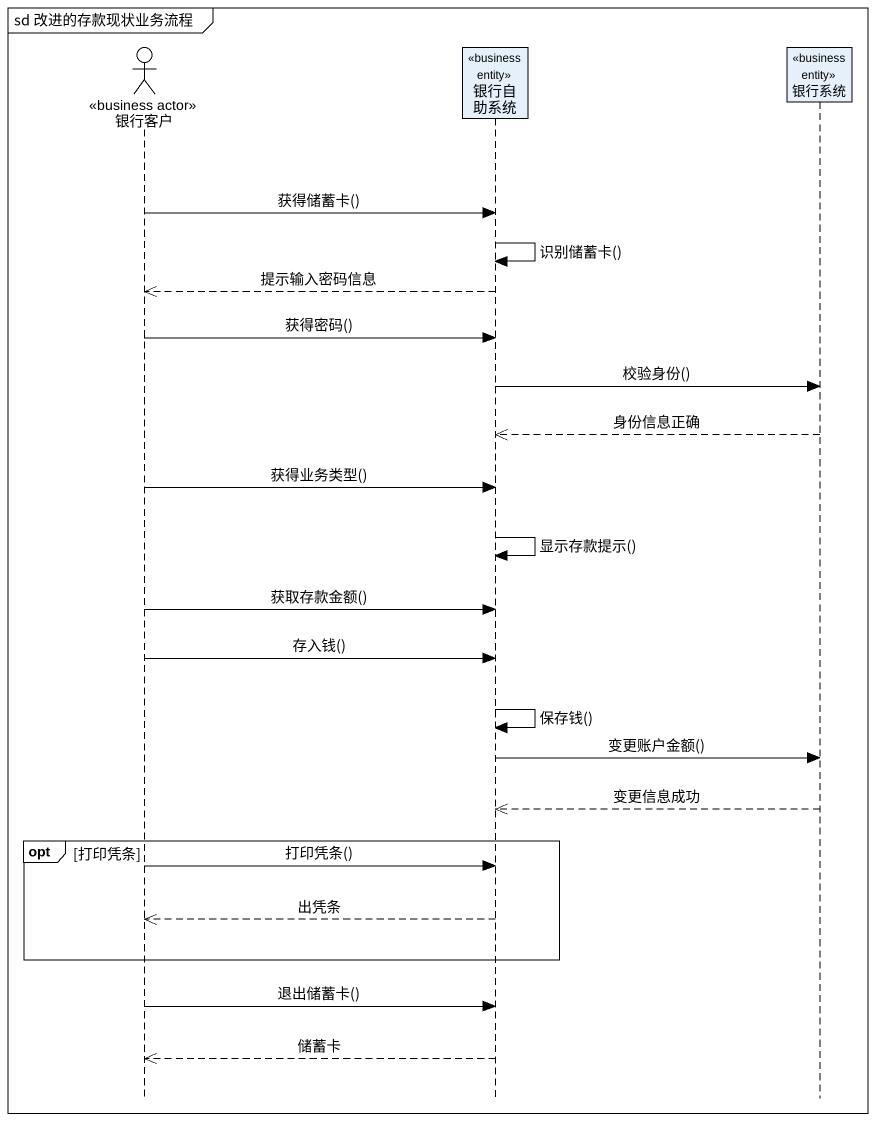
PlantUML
@startuml
mainframe sd 改进的存款现状业务流程
hide footbox
actor 银行客户 <<business actor>>
participant 银行自助系统 <<business entity>>
participant 银行系统 <<business entity>>

银行客户 -> 银行自助系统 : 获得储蓄卡()
银行自助系统 -> 银行自助系统 : 识别储蓄卡()
银行自助系统 -->> 银行客户 : 提示输入密码信息
银行客户 -> 银行自助系统 : 获得密码()
银行自助系统 -> 银行系统 : 校验身份()
银行系统 -->> 银行自助系统 : 身份信息正确
银行客户 -> 银行自助系统 : 获得业务类型()
银行自助系统 -> 银行自助系统 : 显示存款提示()
银行客户 -> 银行自助系统 : 获取存款金额()
银行客户 -> 银行自助系统 : 存入钱()
银行自助系统 -> 银行自助系统 : 保存钱()
银行自助系统 -> 银行系统 : 变更账户金额()
银行系统 -->> 银行自助系统 : 变更信息成功
opt 打印凭条
  银行客户 -> 银行自助系统 : 打印凭条()
  银行自助系统 -->> 银行客户 : 出凭条
end
银行客户 -> 银行自助系统 : 退出储蓄卡()
银行自助系统 -->> 银行客户 : 储蓄卡
@enduml
